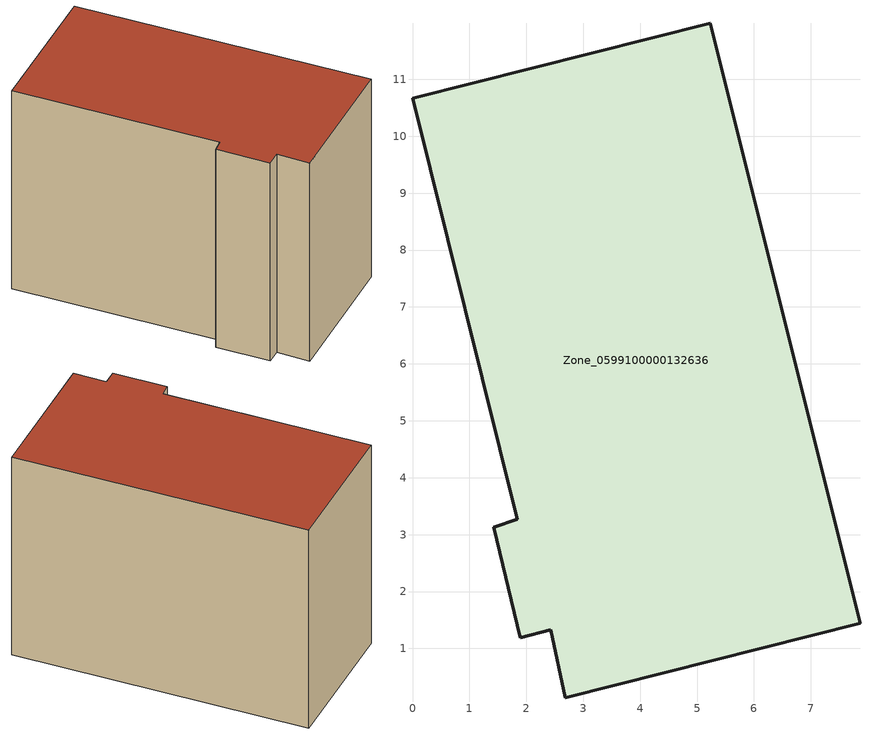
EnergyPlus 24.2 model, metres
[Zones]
Zone_0599100000132636
 floor ground (C_G): 5.23,11.99 7.86,1.45 2.69,0.13 2.43,1.33 1.89,1.18 1.43,3.13 1.84,3.27 0,10.67 z0
 wall outside (C_F): 1.84,3.27 1.43,3.13 1.89,1.18 2.43,1.33 2.69,0.13 7.86,1.45 5.23,11.99 0,10.67 1.84,3.27 z0:8.13
 roof outside (C_R): 2.69,0.13 7.86,1.45 5.23,11.99 0,10.67 1.84,3.27 1.43,3.13 1.89,1.18 2.43,1.33 z8.13
[BUILDING]
Pand.0599100000132636: North Axis=0; Terrain=City; Loads Convergence Tolerance Value=0.04; Temperature Convergence Tolerance Value=0.4; Solar Distribution=FullExterior; Maximum Number of Warmup Days=25; Minimum Number of Warmup Days=1
[Site:Location]
Rotterdam.The.Hague.AP_ZH_NLD Design_Conditions: Latitude=51.96; Longitude=4.45; Time Zone=1; Elevation=-4.5
[SITE:GROUNDTEMPERATURE:BUILDINGSURFACE]
18, 18, 18, 18, 18, 18, 18, 18, 18, 18, 18, 18
[MATERIAL] Thermal Absorptance=0.9; Solar Absorptance=0.7; Visible Absorptance=0.7
Name | Roughness | Thickness | Conductivity | Density | Specific Heat
G.TI.1975-1991 | MediumSmooth | 0.15 | 0.288461 | 540 | 1210
F.TI.1975-1991 | Rough | 0.3 | 0.230769 | 1920 | 840
R.TI.1975-1991 | MediumRough | 0.2 | 0.153846 | 1500 | 1000
[CONSTRUCTION]
C_G: G.TI.1975-1991
C_F: F.TI.1975-1991
C_R: R.TI.1975-1991
[ZONE]
Zone_0599100000132636: Type=1; Multiplier=1; Ceiling Height=Autocalculate; Volume=Autocalculate; Floor Area=autocalculate; Part of Total Floor Area=Yes
[ZONEINFILTRATION:DESIGNFLOWRATE]
Infil_Zone_0599100000132636: Zone or ZoneList or Space or SpaceList=Zone_0599100000132636; Schedule=AlwaysOn; Design Flow Rate Calculation Method=Flow/Area; Flow Rate per Floor Area=0.003; Constant Term Coefficient=1; Temperature Term Coefficient=0; Velocity Term Coefficient=0; Velocity Squared Term Coefficient=0
[HVACTEMPLATE:ZONE:IDEALLOADSAIRSYSTEM]
Zone_0599100000132636: Maximum Heating Supply Air Temperature=50; Minimum Cooling Supply Air Temperature=13; Maximum Heating Supply Air Humidity Ratio=0.0156; Minimum Cooling Supply Air Humidity Ratio=0.0077; Heating Limit=NoLimit; Cooling Limit=NoLimit; Dehumidification Control Type=ConstantSensibleHeatRatio; Cooling Sensible Heat Ratio=0.7; Dehumidification Setpoint=60; Humidification Control Type=None; Humidification Setpoint=30; Outdoor Air Method=None; Outdoor Air Flow Rate per Person=0.00944; Outdoor Air Flow Rate per Zone Floor Area=0; Outdoor Air Flow Rate per Zone=0; Demand Controlled Ventilation Type=None; Outdoor Air Economizer Type=NoEconomizer; Heat Recovery Type=None; Sensible Heat Recovery Effectiveness=0.7; Latent Heat Recovery Effectiveness=0.65
[ZONECONTROL:THERMOSTAT]
ThermostatControl_Zone_0599100000132636: Zone or ZoneList=Zone_0599100000132636; Control Type Schedule=DualSetpointControlType; Control 1=Thermostat_Zone_0599100000132636; Temperature Difference Between Cutout And Setpoint=0
[THERMOSTATSETPOINT:DUALSETPOINT]
Thermostat_Zone_0599100000132636: Heating Setpoint Temperature Schedule=HeatingSetpoint_Zone_0599100000132636; Cooling Setpoint Temperature Schedule=CoolingSetpoint_Zone_0599100000132636
[SCHEDULE:COMPACT]
HeatingSetpoint_Zone_0599100000132636: Through: 12/31, For: AllDays, Until: 24:00, 21
CoolingSetpoint_Zone_0599100000132636: Through: 12/31, For: AllDays, Until: 24:00, 24
DualSetpointControlType: Through: 12/31, For: AllDays, Until: 24:00, 4
AlwaysOn: Through: 12/31, For: AllDays, Until: 24:00, 1
